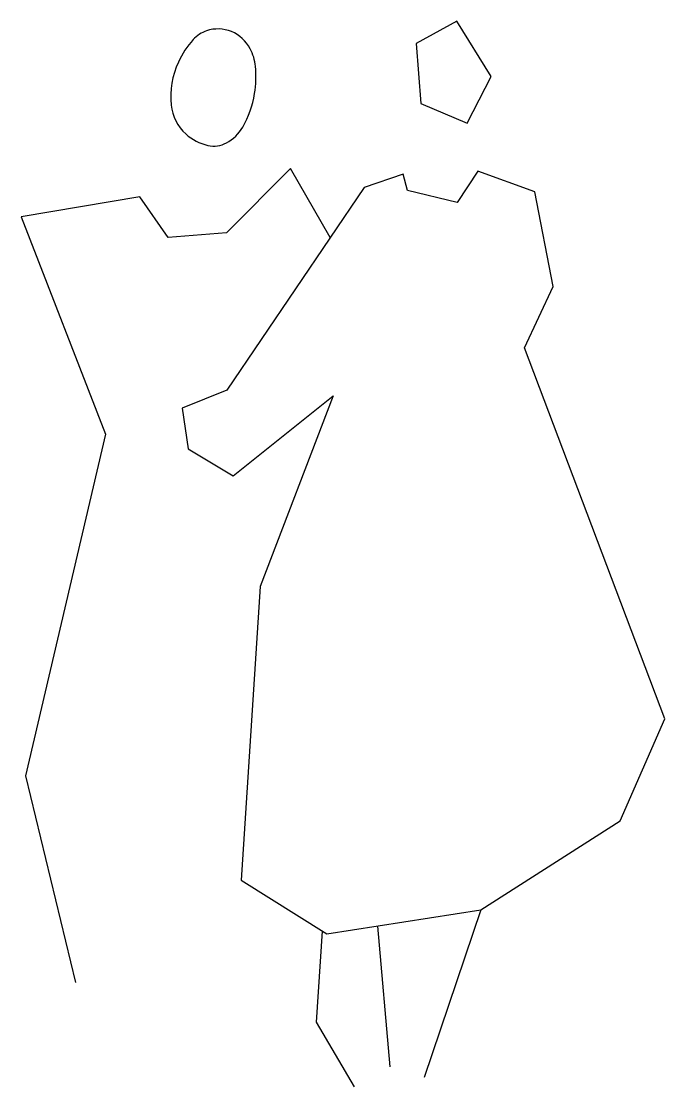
# Model space of a CAD drawing. Extents: x -0.44 to 0.58, y 0 to 1.69.
import ezdxf

# ---------------------------------------------------------------- set-up
doc = ezdxf.new("R2010")
doc.units = 0
doc.header["$LTSCALE"] = 10
doc.header["$MEASUREMENT"] = 0
doc.layers.get('0').update_dxf_attribs({"linetype": 'CONTINUOUS'})

msp = doc.modelspace()

# ---------------------------------------------------------------- linework, layer by layer
for points in [[(0.2544, 1.6907), (0.19, 1.6553), (0.1977, 1.5604), (0.2709, 1.5294), (0.3088, 1.6033)], [(-0.0873, 0.3303), (0.0485, 0.2451), (0.2924, 0.2836), (0.5131, 0.4243), (0.5839, 0.5858), (0.3618, 1.1737), (0.407, 1.2707), (0.3783, 1.4205), (0.288, 1.4535), (0.2549, 1.4039), (0.1763, 1.4228), (0.1694, 1.4485), (0.1078, 1.4274), (-0.1098, 1.1063), (-0.1809, 1.0777), (-0.1713, 1.0133), (-0.1001, 0.9708), (0.0583, 1.0972), (-0.057, 0.7953)]]:
    msp.add_lwpolyline(points, close=True)
msp.add_lwpolyline([(-0.1421, 1.6756, 0.128769), (-0.1632, 1.6618, 0.075042), (-0.1868, 1.6261, 0.13489), (-0.1982, 1.5578, 0.185414), (-0.175, 1.5122, 0.1305), (-0.1399, 1.4941, 0.177385), (-0.1106, 1.4981, 0.142222), (-0.0849, 1.523, 0.089252), (-0.066, 1.5761, 0.065067), (-0.0646, 1.6194, 0.097034), (-0.073, 1.6473, 0.176374), (-0.1028, 1.6744, 0.180438)], format="xyb", close=True)
for points in [[(0.054, 1.348), (-0.0089, 1.4576), (-0.1103, 1.3558), (-0.2032, 1.3481), (-0.248, 1.4124), (-0.4357, 1.3809), (-0.3022, 1.0368), (-0.4292, 0.4956), (-0.35, 0.1684)], [(0.2924, 0.2836), (0.2028, 0.0177)], [(0.1286, 0.2577), (0.1485, 0.0345)], [(0.0413, 0.2496), (0.0318, 0.1055), (0.0916, 0.0032)]]:
    msp.add_lwpolyline(points)

doc.saveas('drawing.dxf')
